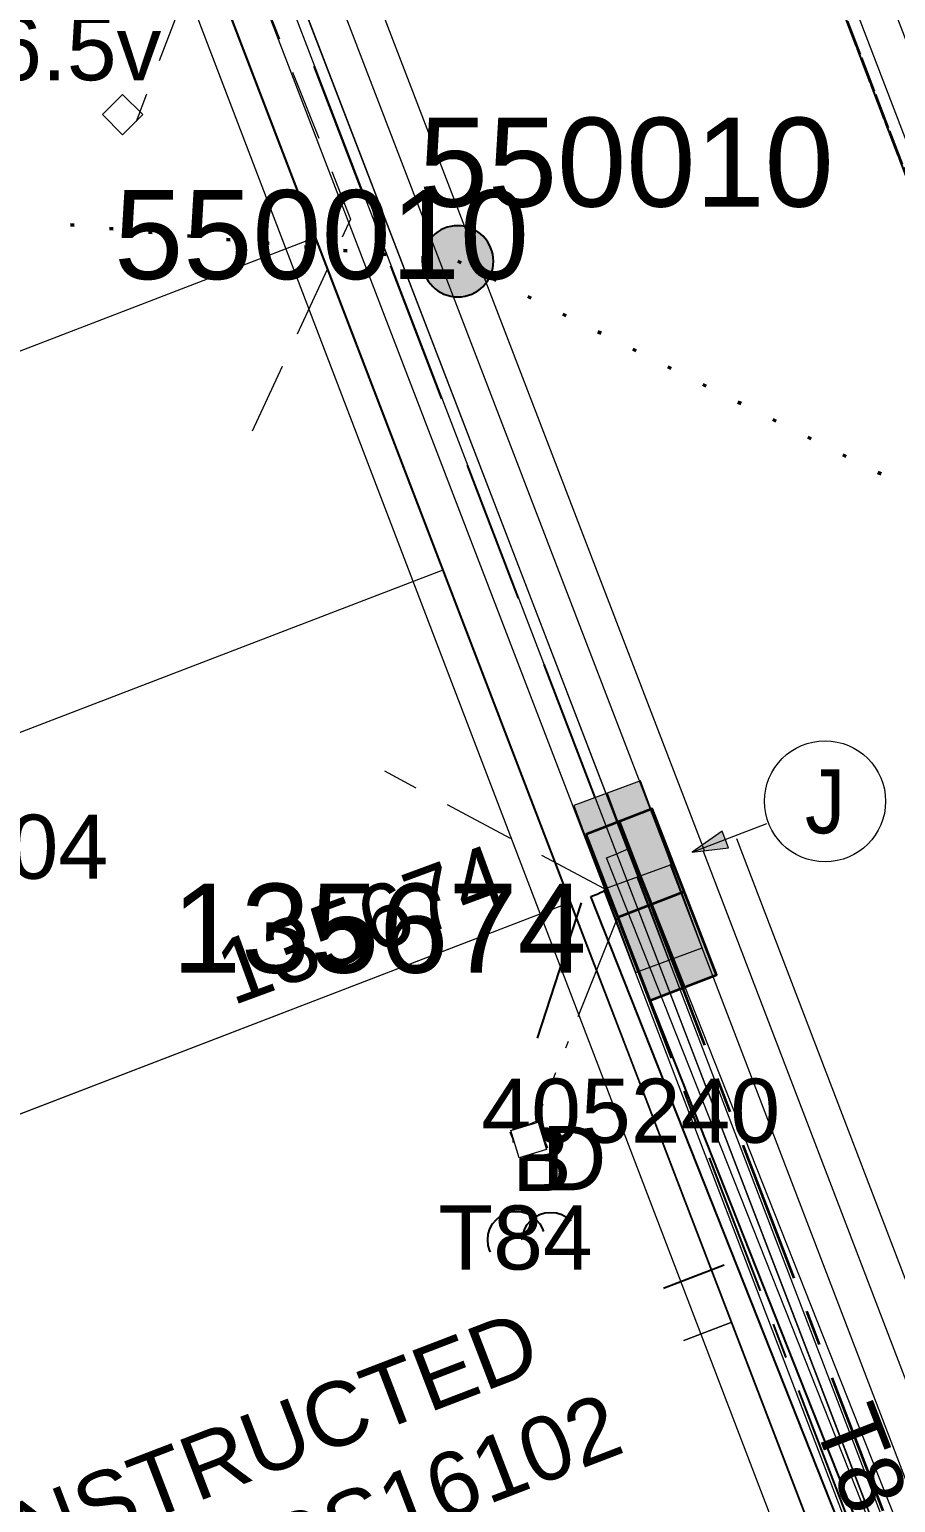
# Model space of a CAD drawing. Header units: metres. Extents: x 0 to 310918, y 0 to 6270107.
# Drawn here: x 310605.1 to 310629.42, y 6269762.13 to 6269803.5 of the extents above; entities that cross this region are included whole.
import ezdxf
from ezdxf import colors
from ezdxf.entities.mleader import LeaderData, LeaderLine
from ezdxf.enums import TextEntityAlignment as Align
from ezdxf.math import Vec2, Vec3

# ---------------------------------------------------------------- set-up
doc = ezdxf.new("R2010")
doc.units = ezdxf.units.M
for name, pattern in [('Cable Exist OH', [1, 1, 0]), ('Cable Exist UG', [7, 4, -1, 1, -1]), ('Cable Remove', [1, 0, -1]), ('IE Trench LV', [6, 4, -2]), ('PHANTOMX2', [6.6, 3, -0.75, 0.2, -0.75, 0.2, -0.75, 0.2, -0.75])]:
    doc.linetypes.add(name, pattern=pattern)
doc.layers.get('0').update_dxf_attribs({"color": 6})
for name, color, linetype, lineweight in [('_User Miscellaneous1', 30, 'Continuous', 13), ('_User Miscellaneous3', 51, 'Continuous', 13), ('_User Miscellaneous6', 231, 'Continuous', 13), ('_User_LV_Exist', 5, 'Continuous', 35), ('Cadastre Developer_SP_NEW', 92, 'Continuous', 15), ('Cadastre Land Parcels_SP_EXT', 118, 'Continuous', 15), ('Cadastre Roads_SP_EXT', 218, 'Continuous', 15), ('Mains_HV_EXT', 13, 'Continuous', 25), ('Mains_LV_EXT', 163, 'Continuous', 25), ('Mains_SL_EXT', 131, 'Continuous', 25), ('Services_SP_EXT', 42, 'PHANTOMX2', 20)]:
    doc.layers.add(name, color=color, linetype=linetype, lineweight=lineweight)
doc.layers.add('_User Miscellaneous10', color=252, linetype='Continuous', lineweight=13, plot=False, transparency=0.7)
for name, color, linetype in [('Duct_SP_EXT', 30, 'Continuous'), ('Mains_LV_New_T84', 2, 'Cable x'), ('Services_SP_NEW_UG', 2, 'IE Trench LV'), ('SupportsOH_SP_TR_HV_LV_SL_EXT', 7, 'Continuous'), ('Trench_SP_EXT', 7, 'Continuous'), ('Trench_SP_NEW', 2, 'Continuous')]:
    doc.layers.add(name, color=color, linetype=linetype)
doc.layers.add('Features_HIDE', color=1, linetype='Continuous', plot=False)
doc.styles.add('ARIAL', font='arial.ttf', dxfattribs={"height": 2})
doc.styles.add('iecARIAL', font='arial.ttf', dxfattribs={"height": 2})
doc.styles.add('ieISOCP', font='arial.ttf', dxfattribs={"height": 1.5})
doc.styles.add('POLE_LABEL', font='arial.ttf', dxfattribs={"height": 2})
doc.styles.get("Standard").update_dxf_attribs({"font": 'arial.ttf'})
doc.linetypes.add('Cable x', pattern='A,4.5,-0.01,["X",Standard,S=1.25,R=0,X=0,Y=-0.65],-1.2', length=5.71)

# ---------------------------------------------------------------- blocks, each defined once
blk = doc.blocks.new('*U385')
blk.add_hatch(color=256).paths.add_polyline_path([(-2.5, 1), (-2.5, -1), (2.5, -1), (2.5, 1)])
for p, q in [((0, 1), (0, -1)), ((-2.5, 0), (2.5, 0))]:
    blk.add_line(p, q)
at = {"ltscale": 10}
blk.add_line((2.5, 0), (-2.5, 0), dxfattribs=at)
blk.add_lwpolyline([(-2.5, -1), (-1.25, -1), (1.25, -1), (2.5, -1), (2.5, 1), (-2.5, 1)], close=True)
at = {"width": 0.9, "flags": 8}
blk.add_attdef('ASSET_NUM', text='', height=2, rotation=90, dxfattribs=at).set_placement((-2.878, 4.934), align=Align.MIDDLE_LEFT)
for tag, p, flags in [('OWNED_BY', (-0.878, 0.734), 9), ('STATE', (-0.878, 0.534), 9), ('SUPPORT_TYPE', (-0.878, 0.334), 9), ('USAGE', (-0.878, 0.134), 9), ('LEGEND', (-0.878, -0.066), 9), ('LOCATION', (-0.878, -0.266), 9), ('NOTES', (-0.878, -0.466), 9), ('STREETNAME', (-0.878, -0.866), 9), ('PARENT', (-0.878, -0.666), 9), ('SUBURB', (-0.878, -1.066), 1)]:
    blk.add_attdef(tag, p, '', height=0.2, dxfattribs=dict(flags=flags))
blk = doc.blocks.new('DUCT_EXT')
blk.add_circle((0, 0.8), 0.8)
at = {"flags": 1}
blk.add_attdef('Z', (0, 0), '', height=0.2, dxfattribs=at)
at = {"flags": 9}
for tag, p in [('DUCT_CODE', (0, 0)), ('XSECT_TYPE', (0, -0.2)), ('FB_REFERENCE', (0, -0.4)), ('STATE', (0, -0.6)), ('NOTES', (0, -0.8))]:
    blk.add_attdef(tag, text='', height=0.2, dxfattribs=at).set_placement(p, align=Align.MIDDLE_LEFT)
blk = doc.blocks.new('CCP_EXT')
at = {"flags": 9}
for tag, p in [('OWNED_BY', (0, -1)), ('USAGE', (0, -1.2)), ('LEGEND', (0, -1.4)), ('LIFE_SUPPORT', (0, -1.6)), ('STATE', (0, -1.8)), ('NOTES', (0, -2))]:
    blk.add_attdef(tag, text='', height=0.2, dxfattribs=at).set_placement(p, align=Align.MIDDLE_LEFT)
at = {"transparency": 33554651}
blk.add_wipeout([(0, 0.566), (0.566, 0), (0, -0.566), (-0.566, 0)], dxfattribs=at)
blk.add_lwpolyline([(-0.566, 0), (0, 0.566), (0.566, 0), (0, -0.566), (-0.566, 0)])
at = {"flags": 1}
blk.add_attdef('Z', (0, 0), '', height=0.2, dxfattribs=at)
at = {"flags": 9}
for tag, p in [('CCP_TYPE', (0, 0)), ('CONSTRUCTED_VOLTAGE', (0, -0.2)), ('NO_PHASES', (0, -0.4)), ('OPERATING_VOLTAGE', (0, -0.6)), ('ORIENTATION', (0, -0.8))]:
    blk.add_attdef(tag, text='', height=0.2, dxfattribs=at).set_placement(p, align=Align.MIDDLE_LEFT)
blk = doc.blocks.new('POLE_EXT')
blk.add_hatch(color=256).paths.add_polyline_path([(-1, 0, 1), (1, 0, 1)])
blk.add_lwpolyline([(-1, 0, 1), (1, 0, 1)], format="xyb", close=True)
at = {"flags": 8}
blk.add_attdef('pNumber', text='', height=2, dxfattribs=at).set_placement((2.5, 2.5), align=Align.MIDDLE_CENTER)
at = {"style": 'POLE_LABEL', "flags": 9}
for tag, p in [('STRUCTURE_PLANT_NUMBER', (1.355, 0.028)), ('STREET_CODE', (1.355, -0.2))]:
    blk.add_attdef(tag, text='', height=0.2, dxfattribs=at).set_placement(p, align=Align.MIDDLE_LEFT)
at = {"flags": 9}
for tag, p in [('OWNED_BY', (1.355, -0.4)), ('SPECIAL_USE', (1.355, -0.8)), ('PARENT', (1.355, -0.6)), ('STATE', (1.355, -1)), ('USAGE', (1.355, -1.2)), ('cLV', (1.355, -1.4)), ('hDepth', (1.355, -1.6)), ('cHV', (1.355, -2)), ('hDia', (1.355, -1.8)), ('LBRACKET', (1.355, -2.2)), ('LExisting', (1.355, -2.4)), ('LANTNUMBER', (1.355, -2.6)), ('LOther', (1.355, -2.8)), ('cLinedev', (1.355, -3.4)), ('LRemove', (1.355, -3)), ('LEGEND', (1.355, -3.2)), ('pExisting', (1.355, -3.8)), ('LOCATION', (1.355, -3.6)), ('PFNUMBER', (1.355, -4)), ('NEWPFNUMBER', (1.355, -4.2)), ('pFooting', (1.355, -4.4)), ('pNew', (1.355, -4.6)), ('pRelocate', (1.355, -5)), ('pRemove', (1.355, -5.2)), ('pReplace', (1.355, -5.4)), ('pStay', (1.355, -5.6)), ('pType', (1.355, -5.8)), ('cspan', (1.355, -6)), ('STREETNAME', (1.355, -6.2)), ('SUBURB', (1.355, -6.4)), ('NOTES', (1.355, -6.6)), ('OPERATED_BY', (1.355, -7.014)), ('MAINTAINED_BY', (1.355, -6.814))]:
    blk.add_attdef(tag, text='', height=0.2, dxfattribs=at).set_placement(p, align=Align.MIDDLE_LEFT)
at = {"flags": 1}
blk.add_attdef('Z', (1.355, -7.328), '', height=0.2, dxfattribs=at)
at = {"layer": 'Features_HIDE', "style": 'POLE_LABEL', "flags": 8}
blk.add_attdef('ASSET_NUM', text='', height=2, dxfattribs=at).set_placement((5, 5), align=Align.MIDDLE_CENTER)
blk = doc.blocks.new('CABLE_LARGE_EXT')
h = blk.add_hatch(color=256)
edge = h.paths.add_edge_path()
edge.add_arc((0, 0.55), 0.55, 0, 360)
blk.add_circle((0, 0.55), 0.55)
at = {"flags": 1}
blk.add_attdef('Z', (0, 0), '', height=0.2, dxfattribs=at)
at = {"flags": 9}
for tag, p in [('COND_CODE', (0, 0)), ('STATE', (0, -0.4)), ('FB_REFERENCE', (0, -0.2)), ('XSECT_SIZE', (0, -0.6)), ('NOTES', (0, -0.8))]:
    blk.add_attdef(tag, text='', height=0.2, dxfattribs=at).set_placement(p, align=Align.MIDDLE_LEFT)
blk = doc.blocks.new('PILLAR_EXT')
blk.add_hatch(color=256).paths.add_polyline_path([(-2.5, 1), (-2.5, -1), (2.5, -1), (2.5, 1)])
for p, q in [((0, 1), (0, -1)), ((-2.5, 0), (2.5, 0))]:
    blk.add_line(p, q)
at = {"ltscale": 10}
blk.add_line((2.5, 0), (-2.5, 0), dxfattribs=at)
blk.add_lwpolyline([(-2.5, -1), (-1.25, -1), (1.25, -1), (2.5, -1), (2.5, 1), (-2.5, 1)], close=True)
at = {"width": 0.9, "flags": 8}
blk.add_attdef('ASSET_NUM', text='', height=2, rotation=90, dxfattribs=at).set_placement((-2, 4), align=Align.MIDDLE_LEFT)
for tag, p, flags in [('OWNED_BY', (0, -0.2), 9), ('STATE', (0, -0.4), 9), ('SUPPORT_TYPE', (0, -0.6), 9), ('USAGE', (0, -0.8), 9), ('LEGEND', (0, -1), 9), ('LOCATION', (0, -1.2), 9), ('NOTES', (0, -1.4), 9), ('STREETNAME', (0, -1.8), 9), ('PARENT', (0, -1.6), 9), ('SUBURB', (0, -2), 1)]:
    blk.add_attdef(tag, p, '', height=0.2, dxfattribs=dict(flags=flags))
blk = doc.blocks.new('*U408')
h = blk.add_hatch(color=256)
h.dxf.hatch_style = 1
h.paths.add_polyline_path([(-2.712, -1.306), (-2.891, -0.839), (-3.735, -1.431)])
blk.add_line((-3.735, -1.431), (-1.634, -0.626))
at = {"flags": 128}
blk.add_lwpolyline([(-2.712, -1.306), (-2.891, -0.839), (-3.735, -1.431), (-2.712, -1.306)], dxfattribs=at)
blk.add_circle((0, 0), 1.7)
at = {"width": 0.9}
blk.add_attdef('CODE', text='', height=1.8, dxfattribs=at).set_placement((0, 0), align=Align.MIDDLE_CENTER)
at = {"flags": 1}
blk.add_attdef('Z', (0, 0), '', height=0.2, dxfattribs=at)

msp = doc.modelspace()

# ---------------------------------------------------------------- linework, layer by layer
at = {"layer": '_User Miscellaneous1'}
for p, q in [((310621.972, 6269780.505), (310621.637, 6269780.372)), ((310630.014, 6269760.185), (310621.972, 6269780.505)), ((310621.303, 6269780.24), (310621.637, 6269780.372)), ((310629.342, 6269759.929), (310621.303, 6269780.24))]:
    msp.add_line(p, q, dxfattribs=at)
at = {"layer": '_User Miscellaneous1', "linetype": 'Cable Remove', "lineweight": 50}
msp.add_lwpolyline([(310606.253, 6269798.013), (310617.13, 6269796.988), (310633.868, 6269788.576)], dxfattribs=at)
at = {"layer": '_User_LV_Exist', "linetype": 'Cable Exist UG', "flags": 128}
msp.add_lwpolyline([(310634.085, 6269748.828), (310622.552, 6269778.922)], dxfattribs=at)
at = {"layer": 'Cadastre Developer_SP_NEW'}
for p, q in [((310613.13, 6269797.654), (310585.125, 6269786.896)), ((310616.708, 6269788.316), (310588.704, 6269777.558))]:
    msp.add_line(p, q, dxfattribs=at)
at = {"layer": 'Cadastre Developer_SP_NEW', "linetype": 'Continuous'}
msp.add_lwpolyline([(310628.337, 6269758.005), (310624.821, 6269767.194), (310596.784, 6269756.48), (310600.306, 6269747.294), (310628.337, 6269758.005)], close=True, dxfattribs=at)
at = {"layer": 'Cadastre Land Parcels_SP_EXT', "linetype": 'Continuous'}
for points in [[(310624.821, 6269767.194), (310620.287, 6269778.978), (310592.283, 6269768.22), (310596.784, 6269756.48), (310624.821, 6269767.194)], [(310628.337, 6269758.005), (310624.821, 6269767.194), (310596.784, 6269756.48), (310600.306, 6269747.294), (310628.337, 6269758.005)]]:
    msp.add_lwpolyline(points, close=True, dxfattribs=at)
at = {"layer": 'Duct_SP_EXT'}
for p, q in [((310621.316, 6269779.328), (310621.093, 6269779.24)), ((310629.358, 6269759.01), (310621.316, 6269779.328)), ((310620.869, 6269779.152), (310621.093, 6269779.24)), ((310628.909, 6269758.839), (310620.869, 6269779.152))]:
    msp.add_line(p, q, dxfattribs=at)
msp.add_lwpolyline([(310620.218, 6269767.644), (310621.581, 6269767.644), (310624.604, 6269768.805)], dxfattribs=at)
at = {"layer": 'Mains_HV_EXT', "linetype": 'Cable Exist OH'}
msp.add_lwpolyline([(310633.825, 6269788.666), (310612.309, 6269844.811)], dxfattribs=at)
at = {"layer": 'Mains_LV_EXT', "linetype": 'Cable Exist OH'}
msp.add_lwpolyline([(310612.309, 6269844.811), (310633.868, 6269788.576)], dxfattribs=at)
at = {"layer": 'Mains_LV_EXT', "linetype": 'Cable Exist UG'}
msp.add_lwpolyline([(310633.147, 6269748.468), (310621.615, 6269778.562)], dxfattribs=at)
at = {"layer": 'Mains_LV_New_T84', "lineweight": 15, "transparency": 33554687, "flags": 128}
msp.add_lwpolyline([(310621.606, 6269781.236), (310612.304, 6269805.437)], dxfattribs=at)
at = {"layer": 'Services_SP_NEW_UG', "lineweight": 15, "ltscale": 0.5, "flags": 128}
for points in [[(310611.39, 6269805.095), (310614.118, 6269798.176), (310611.173, 6269791.825)], [(310621.25, 6269779.363), (310615.079, 6269782.667)]]:
    msp.add_lwpolyline(points, dxfattribs=at)
at = {"layer": 'Trench_SP_EXT', "linetype": 'Cable Exist UG'}
msp.add_lwpolyline([(310620.592, 6269778.976), (310619.178, 6269774.602)], dxfattribs=at)
at = {"layer": 'Trench_SP_NEW', "linetype": 'IE Trench LV', "flags": 128}
msp.add_lwpolyline([(310620.985, 6269781.929), (310612, 6269805.307)], dxfattribs=at)

# ---------------------------------------------------------------- block references
at = {"layer": '_User Miscellaneous1'}
ref = msp.add_blockref('POLE_EXT', (310617.13, 6269796.988), dxfattribs=at)
ref.add_attrib('ASSET_NUM', '550010', dxfattribs={"layer": '0', "height": 2.5, "style": 'POLE_LABEL'}).set_placement((310627.686, 6269799.772), align=Align.MIDDLE_RIGHT)
ref = msp.add_blockref('*U385', (310622.188, 6269779.708), dxfattribs=dict(at, rotation=110.2318646162052))
ref.add_attrib('ASSET_NUM', '135674', dxfattribs={"layer": '0', "height": 1.8, "rotation": 20.2319, "style": 'iecARIAL'}).set_placement((310618.359, 6269779.825), align=Align.MIDDLE_RIGHT)
at = {"layer": '_User Miscellaneous3', "color": 6}
msp.add_blockref('*U408', (310627.442, 6269781.824), dxfattribs=at).add_auto_attribs({'CODE': 'J'})
at = {"layer": '_User_LV_Exist'}
ref = msp.add_blockref('PILLAR_EXT', (310622.556, 6269778.923), dxfattribs=dict(at, rotation=291.1072187844476))
ref.add_attrib('ASSET_NUM', '135674', dxfattribs={"layer": '0', "height": 2.5, "style": 'iecARIAL'}).set_placement((310609.097, 6269778.261), align=Align.MIDDLE_LEFT)
at = {"layer": 'Duct_SP_EXT'}
for name, p in [('DUCT_EXT', (310618.768, 6269768.709)), ('DUCT_EXT', (310619.735, 6269768.68)), ('CABLE_LARGE_EXT', (310619.215, 6269767.643)), ('DUCT_EXT', (310619.126, 6269765.958))]:
    msp.add_blockref(name, p, dxfattribs=at)
at = {"layer": 'Services_SP_EXT'}
msp.add_blockref('CCP_EXT', (310607.717, 6269801.11), dxfattribs=at)
at = {"layer": 'SupportsOH_SP_TR_HV_LV_SL_EXT'}
ref = msp.add_blockref('POLE_EXT', (310617.13, 6269796.988), dxfattribs=at)
ref.add_attrib('ASSET_NUM', '550010', dxfattribs={"layer": '0', "height": 2.5, "style": 'POLE_LABEL'}).set_placement((310619.13, 6269797.738), align=Align.MIDDLE_RIGHT)

# ---------------------------------------------------------------- texts
at = {"layer": '_User Miscellaneous1', "style": 'ARIAL'}
msp.add_text('204', height=1.8, dxfattribs=at).set_placement((310603.116, 6269779.649))
at = {"layer": '_User_LV_Exist', "linetype": 'IE Trench LV', "insert": (310598.112, 6269803.871), "char_height": 1.8, "attachment_point": 1, "style": 'ieISOCP'}
msp.add_mtext_dynamic_manual_height_columns('{\\C6;Vd = 6.5v}', width=11.58237, gutter_width=7.5, heights=[0], dxfattribs=at)
at = {"layer": 'Duct_SP_EXT'}
for s, p in [('405240', (310617.791, 6269772.235)), ('B', (310618.65, 6269770.877)), ('D', (310619.488, 6269770.902)), ('T84', (310616.585, 6269768.675))]:
    msp.add_text(s, height=1.8, dxfattribs=at).set_placement(p)
at = {"layer": 'Mains_LV_EXT'}
msp.add_text('T84', height=1.8, rotation=291.1495, dxfattribs=at).set_placement((310627.087, 6269764.418))

# ---------------------------------------------------------------- next in the draw order: linework, layer by layer
at = {"layer": 'Cadastre Developer_SP_NEW'}
msp.add_line((310620.287, 6269778.978), (310603.132, 6269823.738), dxfattribs=at)
at = {"layer": 'Services_SP_NEW_UG', "lineweight": 15, "ltscale": 0.5, "flags": 128}
msp.add_lwpolyline([(310610.522, 6269807.289), (310608.097, 6269800.914)], dxfattribs=at)

# ---------------------------------------------------------------- next in the draw order: block references
at = {"layer": 'Services_SP_EXT', "rotation": 68.23186452872213}
msp.add_blockref('CCP_EXT', (310619.121, 6269772.314), dxfattribs=at)

# ---------------------------------------------------------------- next in the draw order: linework, layer by layer
at = {"layer": '_User Miscellaneous10', "lineweight": 15, "ltscale": 2.5, "flags": 128}
for points in [[(310588.548, 6269766.789), (310570.441, 6269814.029), (310573.516, 6269820.931), (310598.076, 6269830.366), (310606.272, 6269826.719), (310624.055, 6269780.426)], [(310589.481, 6269767.147), (310571.523, 6269814), (310574.261, 6269820.146), (310598.048, 6269829.284), (310605.487, 6269825.974), (310623.122, 6269780.067)], [(310590.415, 6269767.505), (310572.605, 6269813.972), (310575.006, 6269819.361), (310598.02, 6269828.202), (310604.702, 6269825.229), (310622.188, 6269779.708)], [(310591.349, 6269767.863), (310573.687, 6269813.943), (310575.751, 6269818.576), (310597.992, 6269827.12), (310603.917, 6269824.484), (310621.255, 6269779.35)], [(310599.666, 6269748.962), (310574.769, 6269813.914), (310576.496, 6269817.791), (310597.963, 6269826.038), (310603.132, 6269823.738), (310627.628, 6269759.859)]]:
    msp.add_lwpolyline(points, dxfattribs=at)
at = {"layer": '_User Miscellaneous10', "color": 4, "lineweight": 15, "ltscale": 2.5, "flags": 128}
msp.add_lwpolyline([(310607.496, 6269723.785), (310572.93, 6269813.963), (310575.229, 6269819.126), (310598.011, 6269827.877), (310604.467, 6269825.005), (310629.215, 6269760.468)], dxfattribs=at)
at = {"layer": '_User Miscellaneous6', "color": 2, "linetype": 'PHANTOMX2', "flags": 128}
msp.add_lwpolyline([(310621.615, 6269778.562), (310619.121, 6269772.314)], dxfattribs=at)
at = {"layer": 'Cadastre Developer_SP_NEW'}
msp.add_line((310620.287, 6269778.978), (310592.283, 6269768.22), dxfattribs=at)
at = {"layer": 'Cadastre Roads_SP_EXT', "linetype": 'Continuous'}
msp.add_lwpolyline([(310602.563, 6269822.778), (310619.747, 6269777.847), (310638.649, 6269728.436), (310642.213, 6269719.1), (310645.78, 6269709.757), (310649.347, 6269700.412), (310652.915, 6269691.066), (310655.614, 6269683.996), (310675.498, 6269691.066), (310675.498, 6269691.066), (310676.765, 6269691.625), (310673.202, 6269700.92), (310669.265, 6269711.191), (310665.328, 6269721.463), (310661.391, 6269731.733), (310657.454, 6269742.003), (310653.516, 6269752.274), (310649.584, 6269762.533), (310646.006, 6269771.864), (310642.428, 6269781.195), (310638.493, 6269791.46), (310634.922, 6269800.773), (310631.344, 6269810.106)], dxfattribs=at)
at = {"layer": 'Mains_SL_EXT', "linetype": 'Cable Exist OH'}
msp.add_lwpolyline([(310612.309, 6269844.811), (310633.868, 6269788.576), (310651.905, 6269741.732), (310669.847, 6269694.77)], dxfattribs=at)

# ---------------------------------------------------------------- next in the draw order: block references
at = {"layer": '_User Miscellaneous6', "rotation": 241.9907291674418}
msp.add_blockref('CCP_EXT', (310619.121, 6269772.314), dxfattribs=at)

# ---------------------------------------------------------------- next in the draw order: linework, layer by layer
at = {"layer": '_User Miscellaneous1', "linetype": 'Cable Exist OH'}
msp.add_lwpolyline([(310612.309, 6269844.811), (310633.868, 6269788.576), (310651.905, 6269741.732), (310669.847, 6269694.77)], dxfattribs=at)
at = {"layer": '_User Miscellaneous10', "linetype": 'Continuous', "flags": 128}
for points in [[(310535.161, 6269820.417), (310555.677, 6269828.267), (310557.992, 6269833.436), (310555.369, 6269840.374), (310554.576, 6269842.471), (310561.17, 6269846.205), (310564.986, 6269836.112), (310570.13, 6269833.797), (310590.652, 6269841.648), (310593.315, 6269847.005), (310589.514, 6269856.945), (310610.323, 6269864.925), (310611.434, 6269862.029), (310634.305, 6269802.38), (310651.55, 6269757.404), (310655.485, 6269747.139), (310636.483, 6269736.711), (310620.295, 6269778.981)], [(310535.129, 6269819.334), (310556.42, 6269827.481), (310559.073, 6269833.404), (310556.304, 6269840.727), (310555.814, 6269842.023), (310560.648, 6269844.76), (310564.198, 6269835.37), (310570.099, 6269832.714), (310591.373, 6269840.854), (310594.405, 6269846.953), (310590.805, 6269856.369), (310609.748, 6269863.634), (310610.5, 6269861.671), (310633.372, 6269802.022), (310650.617, 6269757.045), (310654.239, 6269747.596), (310637.006, 6269738.139), (310621.229, 6269779.339)], [(310535.098, 6269818.252), (310557.164, 6269826.695), (310560.154, 6269833.372), (310557.24, 6269841.081), (310557.053, 6269841.575), (310560.125, 6269843.315), (310563.409, 6269834.628), (310570.068, 6269831.632), (310592.095, 6269840.059), (310595.496, 6269846.9), (310592.096, 6269855.793), (310609.172, 6269862.342), (310609.567, 6269861.313), (310632.438, 6269801.664), (310649.683, 6269756.687), (310652.993, 6269748.052), (310637.53, 6269739.567), (310622.162, 6269779.696)], [(310535.067, 6269817.169), (310557.908, 6269825.908), (310561.236, 6269833.34), (310558.291, 6269841.127), (310559.602, 6269841.87), (310562.62, 6269833.887), (310570.037, 6269830.549), (310592.817, 6269839.264), (310596.587, 6269846.848), (310593.387, 6269855.217), (310608.596, 6269861.05), (310608.633, 6269860.955), (310631.504, 6269801.306), (310648.749, 6269756.329), (310651.747, 6269748.509), (310638.054, 6269740.995), (310623.096, 6269780.054)], [(310535.036, 6269816.087), (310558.651, 6269825.122), (310562.175, 6269832.991), (310570.006, 6269829.467), (310593.539, 6269838.47), (310597.677, 6269846.796), (310594.678, 6269854.641), (310608.021, 6269859.758), (310630.571, 6269800.948), (310647.816, 6269755.971), (310650.501, 6269748.966), (310638.578, 6269742.423), (310624.03, 6269780.412)], [(310535.005, 6269815.004), (310559.395, 6269824.336), (310562.678, 6269831.668), (310569.975, 6269828.384), (310594.261, 6269837.675), (310598.768, 6269846.743), (310595.968, 6269854.065), (310607.445, 6269858.466), (310629.637, 6269800.59), (310646.882, 6269755.613), (310649.255, 6269749.423), (310639.102, 6269743.852), (310624.964, 6269780.769)]]:
    msp.add_lwpolyline(points, dxfattribs=at)
at = {"layer": '_User Miscellaneous10', "color": 4, "linetype": 'Continuous', "flags": 128}
msp.add_lwpolyline([(310535.108, 6269818.576), (310556.941, 6269826.93), (310559.83, 6269833.382), (310556.959, 6269840.975), (310556.681, 6269841.71), (310560.282, 6269843.749), (310563.646, 6269834.851), (310570.078, 6269831.957), (310591.879, 6269840.297), (310595.169, 6269846.916), (310591.709, 6269855.966), (310609.345, 6269862.729), (310609.847, 6269861.42), (310632.718, 6269801.772), (310649.963, 6269756.795), (310653.367, 6269747.915), (310637.373, 6269739.139), (310621.882, 6269779.589)], dxfattribs=at)
at = {"layer": 'Cadastre Developer_SP_NEW', "linetype": 'Continuous'}
msp.add_lwpolyline([(310624.821, 6269767.194), (310620.287, 6269778.978), (310592.283, 6269768.22), (310596.784, 6269756.48), (310624.821, 6269767.194)], close=True, dxfattribs=at)

# ---------------------------------------------------------------- next in the draw order: leaders
at = {"layer": 'Cadastre Developer_SP_NEW'}
ml = msp.add_multileader_mtext('Standard', dxfattribs=at)
ml.set_content('{\\C7;CONSTRUCTED UNDER URS16102}', color=256)
ml.set_leader_properties()
ml.build(insert=Vec2(0, 0))
ml.multileader.update_dxf_attribs({"leader_type": 2, "has_text_frame": 1, "text_left_attachment_type": 2, "text_right_attachment_type": 2, "dogleg_length": 0.01})
ctx = ml.context
ctx.base_point, ctx.char_height, ctx.plane_origin, ctx.plane_x_axis, ctx.plane_y_axis = Vec3(310598.848, 6269757.245), 1.8, Vec3(311987.935, 6270197.212), Vec3(0.933494, 0.358594), Vec3(-0.358594, 0.933494)
ctx.left_attachment, ctx.right_attachment, ctx.text_align_type = 2, 2, 1
notes = []
notes.append((ctx, [(0, (0, 0, 0), (0, 0), (1, 0), 1, [])]))
ctx.mtext.insert, ctx.mtext.text_direction, ctx.mtext.rotation, ctx.mtext.width, ctx.mtext.alignment, ctx.mtext.flow_direction = Vec3(310609.925, 6269764.121), Vec3(0.933494, 0.358594), 0.366762, 23.5182, 2, 5
ctx.mtext.has_bg_fill, ctx.mtext.bg_color, ctx.mtext.bg_scale_factor, ctx.mtext.bg_transparency, ctx.mtext.use_window_bg_color = 1, -1073741824, 2, 0, 1
for ctx, leaders in notes:
    for number, flags, end, landing, length, lines in leaders:
        leader = LeaderData()
        leader.index, (leader.has_last_leader_line, leader.has_dogleg_vector, leader.attachment_direction) = number, flags
        leader.last_leader_point, leader.dogleg_vector, leader.dogleg_length = Vec3(end), Vec3(landing), length
        for number, points, colour, breaks in lines:
            line = LeaderLine()
            line.index, line.vertices, line.color, line.breaks = number, Vec3.list(points), colors.encode_raw_color(colour), breaks
            leader.lines.append(line)
        ctx.leaders.append(leader)

# ---------------------------------------------------------------- next in the draw order: linework, layer by layer
at = {"layer": '_User_LV_Exist', "linetype": 'Cable Exist OH'}
msp.add_lwpolyline([(310612.309, 6269844.811), (310633.868, 6269788.576), (310651.905, 6269741.732), (310669.847, 6269694.77)], dxfattribs=at)

doc.saveas('drawing.dxf')
